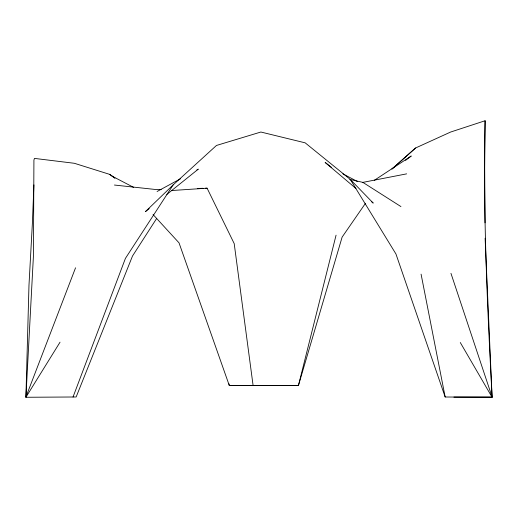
<?xml version="1.0" encoding="UTF-8"?>
<svg xmlns="http://www.w3.org/2000/svg" width="518" height="518" viewBox="0 0 518 518"><rect width="100%" height="100%" fill="white"/><g stroke="black" fill="none" stroke-linecap="round" stroke-linejoin="round"><path stroke-width="0.78" d="M392.003 168.972L415.585 147.986L450.608 132.051L485.107 120.733L484.686 167.871L485.016 222.857M485.107 120.733C483.022 212.892 487.244 304.992 492.1 397.002L453.891 397.105M156.546 218.635L132.511 256.009L76.152 396.982L25.906 397.267L28.976 285.321L32.349 223.905L33.929 184.887M60.03 342.184L25.906 397.267L33.443 255.665L33.923 160.056L34.466 158.404L74.359 163.287L109.699 174.385L114.912 178.095M336.065 235.185L298.459 385.411L229.254 385.411L179.021 242.845L153.056 214.543M73.032 397.008L125.421 258.391L173.135 184.92L216.459 145.461L260.871 132.025L305.18 142.845L350.31 179.461L373.213 203.088L371.367 201.528M25.913 396.995L75.55 267.787M365.501 203.276L342.126 237.095L298.459 385.411L229.254 385.411L228.988 383.825M173.135 184.92L145.441 211.622L149.216 208.586M392.048 168.978L415.585 147.986M166.835 194.425L198.297 169.133L196.879 169.904M405.529 160.405L411.247 156.002L374.3 180.342M157.077 191.498L180.529 178.775M349.747 179.383L362.872 182.375L406.656 173.854M171.594 190.533L207.096 188.183L234.201 243.602L253.095 385.483M161.163 189.446L156.326 189.582L114.426 185.036M197.423 188.448L203.062 188.293M205.484 188.228L207.096 188.183M350.31 179.461L395.946 253.982L445.163 397.002L492.1 397.267L485.107 238.222M109.699 174.385L112.199 176.198L133.715 187.419M342.884 173.854L357.685 181.656M362.872 182.375L400.945 206.585M112.199 176.198L114.808 178.05M331.423 167.308L325.136 162.438L355.957 188.5M460.275 342.515L492.1 397.267M450.958 273.355L492.1 397.002M421.076 274.145L445.163 397.002"/></g></svg>
